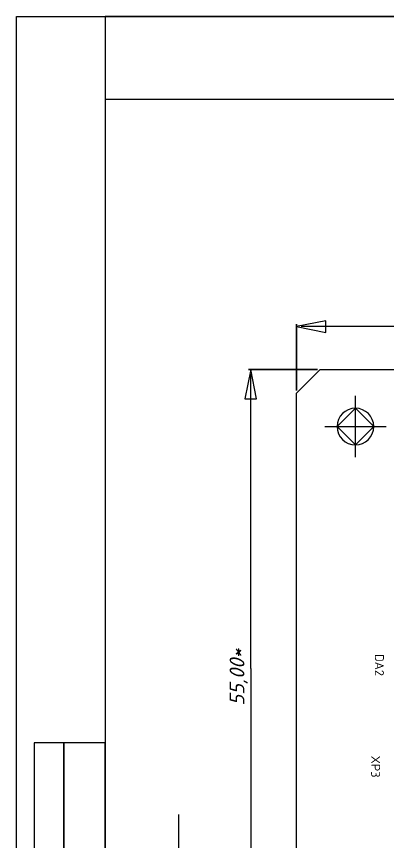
# Model space of a CAD drawing. Header units: inches. Extents: x 5 to 589, y -420 to -5.
# Drawn here: x 5 to 68, y -144.9 to -5 of the extents above; entities that cross this region are included whole.
import ezdxf

# ---------------------------------------------------------------- set-up
doc = ezdxf.new("R2010")
doc.units = ezdxf.units.IN
doc.header["$MEASUREMENT"] = 0
doc.styles.add('ISOCPEUR0', font='isocpeur.ttf', dxfattribs={"height": 2.87999})
doc.styles.add('ISOCPEUR1', font='isocpeui.ttf', dxfattribs={"height": 4.7625})

msp = doc.modelspace()

# ---------------------------------------------------------------- linework, layer by layer
at = {"color": 18, "true_color": 0x000000}
for p, q in [((5, -5), (589, -5)), ((5, -415), (5, -5)), ((90, -5), (20, -5)), ((20, -5), (20, -19)), ((589, -5), (20, -5)), ((20, -5), (20, -415)), ((20, -19), (90, -19)), ((57.43, -56.5), (52.43, -57.5)), ((52.43, -68.35), (52.43, -57.1)), ((52.43, -57.1), (52.43, -68.35)), ((57.43, -58.5), (57.43, -56.5)), ((52.43, -57.5), (57.43, -58.5)), ((122.5, -57.5), (53.24, -57.5)), ((44.69, -64.75), (43.69, -69.75)), ((56.03, -64.75), (44.29, -64.75)), ((44.29, -64.75), (56.03, -64.75)), ((45.69, -69.75), (44.69, -64.75)), ((44.69, -115.41), (44.69, -65.56)), ((52.43, -68.75), (56.43, -64.75)), ((56.43, -64.75), (208.43, -64.75)), ((43.69, -69.75), (45.69, -69.75)), ((52.43, -170.75), (52.43, -68.75)), ((62.43, -71.33), (59.33, -74.43)), ((65.53, -74.43), (62.43, -71.33)), ((59.33, -74.43), (62.43, -77.53)), ((62.43, -77.53), (65.53, -74.43)), ((44.69, -115.41), (44.69, -173.94)), ((13, -128), (8, -128)), ((8, -128), (8, -188)), ((20, -128), (13, -128)), ((13, -128), (13, -188)), ((13, -188), (13, -128)), ((20, -188), (20, -128)), ((32.45, -140.11), (32.45, -174.75))]:
    msp.add_line(p, q, dxfattribs=at)
at = {"color": 7, "true_color": 0xffffff}
for p, q in [((90, -5), (20, -5)), ((20, -5), (20, -19)), ((589, -5), (20, -5)), ((20, -5), (20, -415)), ((20, -19), (90, -19)), ((62.43, -79.63), (62.43, -69.23)), ((57.23, -74.43), (67.63, -74.43)), ((13, -128), (8, -128)), ((8, -128), (8, -188)), ((20, -128), (13, -128)), ((13, -128), (13, -188)), ((13, -188), (13, -128)), ((20, -188), (20, -128))]:
    msp.add_line(p, q, dxfattribs=at)
at = {"color": 172, "true_color": 0x0000c0}
for p, q in [((62.43, -79.63), (62.43, -69.23)), ((57.23, -74.43), (67.63, -74.43))]:
    msp.add_line(p, q, dxfattribs=at)
at = {"color": 18, "true_color": 0x000000}
for start, end in [(90, 180), (0, 90), (180, 270), (270, 0)]:
    msp.add_arc((62.43, -74.43), 3.1, start, end, dxfattribs=at)

# ---------------------------------------------------------------- texts
for s, height, rotation, style, p in [('55,00*', 2.507, 90, 'ISOCPEUR1', (43.62, -121.69)), ('DA2', 1.516, -90, 'ISOCPEUR0', (65.74, -112.95)), ('XP3', 1.516, -90, 'ISOCPEUR0', (65.09, -130.17))]:
    msp.add_text(s, height=height, rotation=rotation, dxfattribs=dict(at, style=style)).set_placement(p)

doc.saveas('drawing.dxf')
